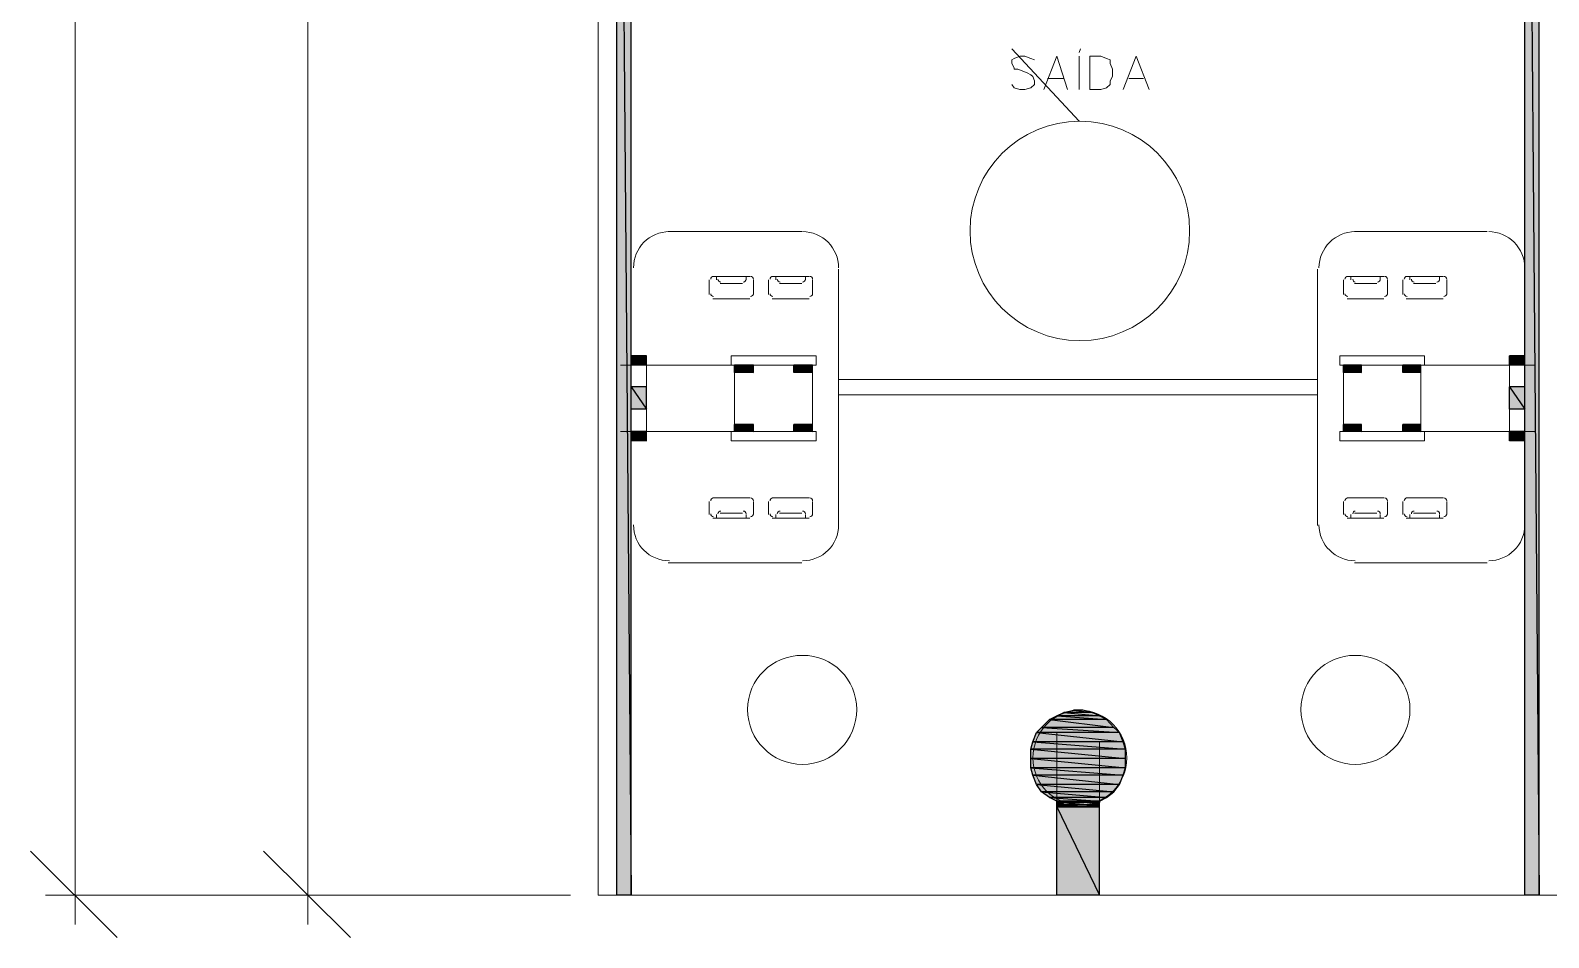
# Model space of a CAD drawing. Header units: millimetres. Extents: x 40 to 176, y -32 to 59.
# Drawn here: x 99.695 to 102.631, y -6.108 to -4.353 of the extents above; entities that cross this region are included whole.
import ezdxf

# ---------------------------------------------------------------- set-up
doc = ezdxf.new("R2010")
doc.units = ezdxf.units.MM
doc.layers.add('15 - Quadro de medição', color=6, linetype='Continuous')

msp = doc.modelspace()

# ---------------------------------------------------------------- hatches: boundary and pattern name
at = {"layer": '15 - Quadro de medição', "true_color": 0x000007}
h = msp.add_hatch(color=7, dxfattribs=at)
h.paths.add_polyline_path([(100.8571, -2.6836), (100.8292, -2.6836), (100.8571, -6.026)])
h.paths.add_polyline_path([(100.8292, -2.6836), (100.8571, -6.026), (100.8292, -6.026)])
h = msp.add_hatch(color=7, dxfattribs=at)
h.paths.add_polyline_path([(102.6128, -2.6836), (102.5849, -2.6836), (102.6128, -6.026)])
h.paths.add_polyline_path([(102.5849, -2.6836), (102.6128, -6.026), (102.5849, -6.026)])
h = msp.add_hatch(color=7, dxfattribs=at)
h.paths.add_polyline_path([(100.8864, -4.9826), (100.8571, -4.9826), (100.8864, -5.0008)])
h.paths.add_polyline_path([(100.8571, -4.9826), (100.8864, -5.0008), (100.8571, -5.0008)])
h = msp.add_hatch(color=7, dxfattribs=at)
h.paths.add_polyline_path([(102.5849, -4.9826), (102.5556, -4.9826), (102.5849, -5.0008)])
h.paths.add_polyline_path([(102.5556, -4.9826), (102.5849, -5.0008), (102.5556, -5.0008)])
h = msp.add_hatch(color=7, dxfattribs=at)
h.paths.add_polyline_path([(101.0932, -5.0008), (101.0568, -5.0008), (101.0932, -5.0148)])
h.paths.add_polyline_path([(101.0568, -5.0008), (101.0932, -5.0148), (101.0568, -5.0148)])
h = msp.add_hatch(color=7, dxfattribs=at)
h.paths.add_polyline_path([(101.2077, -5.0008), (101.1714, -5.0008), (101.2077, -5.0148)])
h.paths.add_polyline_path([(101.1714, -5.0008), (101.2077, -5.0148), (101.1714, -5.0148)])
h = msp.add_hatch(color=7, dxfattribs=at)
h.paths.add_polyline_path([(102.2692, -5.0008), (102.2343, -5.0008), (102.2692, -5.0148)])
h.paths.add_polyline_path([(102.2343, -5.0008), (102.2692, -5.0148), (102.2343, -5.0148)])
h = msp.add_hatch(color=7, dxfattribs=at)
h.paths.add_polyline_path([(102.3838, -5.0008), (102.3488, -5.0008), (102.3838, -5.0148)])
h.paths.add_polyline_path([(102.3488, -5.0008), (102.3838, -5.0148), (102.3488, -5.0148)])
h = msp.add_hatch(color=7, dxfattribs=at)
h.paths.add_polyline_path([(100.8864, -5.0427), (100.8571, -5.0427), (100.8864, -5.086)])
h.paths.add_polyline_path([(100.8571, -5.0427), (100.8864, -5.086), (100.8571, -5.086)])
h = msp.add_hatch(color=7, dxfattribs=at)
h.paths.add_polyline_path([(102.5849, -5.0427), (102.5556, -5.0427), (102.5849, -5.086)])
h.paths.add_polyline_path([(102.5556, -5.0427), (102.5849, -5.086), (102.5556, -5.086)])
h = msp.add_hatch(color=7, dxfattribs=at)
h.paths.add_polyline_path([(100.8864, -5.1293), (100.8571, -5.1293), (100.8864, -5.1475)])
h.paths.add_polyline_path([(100.8571, -5.1293), (100.8864, -5.1475), (100.8571, -5.1475)])
h = msp.add_hatch(color=7, dxfattribs=at)
h.paths.add_polyline_path([(101.0932, -5.1153), (101.0568, -5.1153), (101.0932, -5.1293)])
h.paths.add_polyline_path([(101.0568, -5.1153), (101.0932, -5.1293), (101.0568, -5.1293)])
h = msp.add_hatch(color=7, dxfattribs=at)
h.paths.add_polyline_path([(101.2077, -5.1153), (101.1714, -5.1153), (101.2077, -5.1293)])
h.paths.add_polyline_path([(101.1714, -5.1153), (101.2077, -5.1293), (101.1714, -5.1293)])
h = msp.add_hatch(color=7, dxfattribs=at)
h.paths.add_polyline_path([(102.2692, -5.1153), (102.2343, -5.1153), (102.2692, -5.1293)])
h.paths.add_polyline_path([(102.2343, -5.1153), (102.2692, -5.1293), (102.2343, -5.1293)])
h = msp.add_hatch(color=7, dxfattribs=at)
h.paths.add_polyline_path([(102.3838, -5.1153), (102.3488, -5.1153), (102.3838, -5.1293)])
h.paths.add_polyline_path([(102.3488, -5.1153), (102.3838, -5.1293), (102.3488, -5.1293)])
h = msp.add_hatch(color=7, dxfattribs=at)
h.paths.add_polyline_path([(102.5849, -5.1293), (102.5556, -5.1293), (102.5849, -5.1475)])
h.paths.add_polyline_path([(102.5556, -5.1293), (102.5849, -5.1475), (102.5556, -5.1475)])
h = msp.add_hatch(color=7, dxfattribs=at)
h.paths.add_polyline_path([(101.7762, -5.6866), (101.6658, -5.6866), (101.7901, -5.702)])
h.paths.add_polyline_path([(101.6658, -5.6866), (101.7901, -5.702), (101.6505, -5.702)])
h = msp.add_hatch(color=7, dxfattribs=at)
h.paths.add_polyline_path([(101.7622, -5.6796), (101.6798, -5.6796), (101.7762, -5.6866)])
h.paths.add_polyline_path([(101.6798, -5.6796), (101.7762, -5.6866), (101.6658, -5.6866)])
h = msp.add_hatch(color=7, dxfattribs=at)
h.paths.add_polyline_path([(101.7482, -5.6726), (101.6938, -5.6726), (101.7622, -5.6796)])
h.paths.add_polyline_path([(101.6938, -5.6726), (101.7622, -5.6796), (101.6798, -5.6796)])
h = msp.add_hatch(color=7, dxfattribs=at)
h.paths.add_polyline_path([(101.7301, -5.6685), (101.7119, -5.6685), (101.7482, -5.6726)])
h.paths.add_polyline_path([(101.7119, -5.6685), (101.7482, -5.6726), (101.6938, -5.6726)])
h = msp.add_hatch(color=7, dxfattribs=at)
h.paths.add_polyline_path([(101.8013, -5.7118), (101.6407, -5.7118), (101.8083, -5.7299)])
h.paths.add_polyline_path([(101.6407, -5.7118), (101.8083, -5.7299), (101.6337, -5.7299)])
h = msp.add_hatch(color=7, dxfattribs=at)
h.paths.add_polyline_path([(101.7901, -5.702), (101.6505, -5.702), (101.8013, -5.7118)])
h.paths.add_polyline_path([(101.6505, -5.702), (101.8013, -5.7118), (101.6407, -5.7118)])
h = msp.add_hatch(color=7, dxfattribs=at)
h.paths.add_polyline_path([(101.8083, -5.7299), (101.6337, -5.7299), (101.8125, -5.7439)])
h.paths.add_polyline_path([(101.6337, -5.7299), (101.8125, -5.7439), (101.6295, -5.7439)])
h = msp.add_hatch(color=7, dxfattribs=at)
h.paths.add_polyline_path([(101.8125, -5.7439), (101.6295, -5.7439), (101.8125, -5.762)])
h.paths.add_polyline_path([(101.6295, -5.7439), (101.8125, -5.762), (101.6295, -5.762)])
h = msp.add_hatch(color=7, dxfattribs=at)
h.paths.add_polyline_path([(101.8125, -5.762), (101.6295, -5.762), (101.8125, -5.7802)])
h.paths.add_polyline_path([(101.6295, -5.762), (101.8125, -5.7802), (101.6295, -5.7802)])
h = msp.add_hatch(color=7, dxfattribs=at)
h.paths.add_polyline_path([(101.8125, -5.7802), (101.6295, -5.7802), (101.8083, -5.7942)])
h.paths.add_polyline_path([(101.6295, -5.7802), (101.8083, -5.7942), (101.6337, -5.7942)])
h = msp.add_hatch(color=7, dxfattribs=at)
h.paths.add_polyline_path([(101.8083, -5.7942), (101.6337, -5.7942), (101.8013, -5.8123)])
h.paths.add_polyline_path([(101.6337, -5.7942), (101.8013, -5.8123), (101.6407, -5.8123)])
h = msp.add_hatch(color=7, dxfattribs=at)
h.paths.add_polyline_path([(101.8013, -5.8123), (101.6407, -5.8123), (101.7901, -5.8263)])
h.paths.add_polyline_path([(101.6407, -5.8123), (101.7901, -5.8263), (101.6505, -5.8263)])
h = msp.add_hatch(color=7, dxfattribs=at)
h.paths.add_polyline_path([(101.7901, -5.8263), (101.6505, -5.8263), (101.7762, -5.8375)])
h.paths.add_polyline_path([(101.6505, -5.8263), (101.7762, -5.8375), (101.6658, -5.8375)])
h = msp.add_hatch(color=7, dxfattribs=at)
h.paths.add_polyline_path([(101.7762, -5.8375), (101.6658, -5.8375), (101.7622, -5.8444)])
h.paths.add_polyline_path([(101.6658, -5.8375), (101.7622, -5.8444), (101.6798, -5.8444)])
h = msp.add_hatch(color=7, dxfattribs=at)
h.paths.add_polyline_path([(101.7622, -5.8444), (101.6798, -5.8444), (101.751, -5.8472)])
h.paths.add_polyline_path([(101.6798, -5.8444), (101.751, -5.8472), (101.691, -5.8472)])
h = msp.add_hatch(color=7, dxfattribs=at)
h.paths.add_polyline_path([(101.691, -5.8472), (101.6798, -5.8444)])
h.paths.add_polyline_path([(101.6798, -5.8444), (101.691, -5.8472), (101.6798, -5.8472)])
h = msp.add_hatch(color=7, dxfattribs=at)
h.paths.add_polyline_path([(101.691, -5.8472), (101.6798, -5.8472), (101.6938, -5.8514)])
h.paths.add_polyline_path([(101.6798, -5.8472), (101.6938, -5.8514), (101.6798, -5.8514)])
h = msp.add_hatch(color=7, dxfattribs=at)
h.paths.add_polyline_path([(101.6938, -5.8514), (101.6798, -5.8514), (101.7077, -5.8556)])
h.paths.add_polyline_path([(101.6798, -5.8514), (101.7077, -5.8556), (101.6798, -5.8556)])
h = msp.add_hatch(color=7, dxfattribs=at)
h.paths.add_polyline_path([(101.7119, -5.8556), (101.7119, -5.8542), (101.6798, -5.8556)])
h.paths.add_polyline_path([(101.7119, -5.8556), (101.6798, -5.8556), (101.7077, -5.8556)])
h = msp.add_hatch(color=7, dxfattribs=at)
h.paths.add_polyline_path([(101.6798, -5.8556), (101.7119, -5.8556), (101.7119, -5.8542)])
h.paths.add_polyline_path([(101.7119, -5.8556), (101.7119, -5.8542), (101.6798, -5.8556)])
h = msp.add_hatch(color=7, dxfattribs=at)
h.paths.add_polyline_path([(101.7622, -5.8556), (101.6798, -5.8556), (101.7622, -6.026)])
h.paths.add_polyline_path([(101.6798, -5.8556), (101.7622, -6.026), (101.6798, -6.026)])
h = msp.add_hatch(color=7, dxfattribs=at)
h.paths.add_polyline_path([(101.751, -5.8472), (101.691, -5.8472), (101.7482, -5.8514)])
h.paths.add_polyline_path([(101.691, -5.8472), (101.7482, -5.8514), (101.6938, -5.8514)])
h = msp.add_hatch(color=7, dxfattribs=at)
h.paths.add_polyline_path([(101.6938, -5.8514), (101.7482, -5.8514), (101.7468, -5.8514)])
h.paths.add_polyline_path([(101.7482, -5.8514), (101.7468, -5.8514), (101.6938, -5.8514)])
h = msp.add_hatch(color=7, dxfattribs=at)
h.paths.add_polyline_path([(101.7482, -5.8514), (101.6938, -5.8514), (101.7329, -5.8556)])
h.paths.add_polyline_path([(101.6938, -5.8514), (101.7329, -5.8556), (101.7077, -5.8556)])
h = msp.add_hatch(color=7, dxfattribs=at)
h.paths.add_polyline_path([(101.7301, -5.8556), (101.7622, -5.8556), (101.7622, -5.8542)])
h.paths.add_polyline_path([(101.7622, -5.8556), (101.7622, -5.8542), (101.7301, -5.8556)])
h = msp.add_hatch(color=7, dxfattribs=at)
h.paths.add_polyline_path([(101.7622, -5.8514), (101.7482, -5.8514), (101.7622, -5.8556)])
h.paths.add_polyline_path([(101.7482, -5.8514), (101.7622, -5.8556), (101.7329, -5.8556)])
h = msp.add_hatch(color=7, dxfattribs=at)
h.paths.add_polyline_path([(101.7622, -5.8472), (101.751, -5.8472), (101.7622, -5.8514)])
h.paths.add_polyline_path([(101.751, -5.8472), (101.7622, -5.8514), (101.7482, -5.8514)])
h = msp.add_hatch(color=7, dxfattribs=at)
h.paths.add_polyline_path([(101.7622, -5.8472), (101.7622, -5.8444)])
h.paths.add_polyline_path([(101.7622, -5.8444), (101.7622, -5.8472), (101.751, -5.8472)])

# ---------------------------------------------------------------- linework, layer by layer
at = {"layer": '15 - Quadro de medição', "color": 8, "linetype": 'Continuous', "lineweight": 20, "true_color": 0x000008}
for points in [[(99.7816, 5.1508), (99.7816, -6.0833), (99.7816, -6.0833)], [(100.2314, -2.2618), (100.2314, -6.0833), (100.2314, -6.0833)], [(99.695, -5.9408), (99.8626, -6.1084), (99.8626, -6.1084)], [(100.1461, -5.9408), (100.3138, -6.1084), (100.3138, -6.1084)], [(100.7398, -6.026), (99.7243, -6.026), (99.7243, -6.026)], [(100.7398, -6.026), (100.1741, -6.026), (100.1741, -6.026)]]:
    msp.add_lwpolyline(points, dxfattribs=at)
at = {"layer": '15 - Quadro de medição', "color": 7, "linetype": 'Continuous', "lineweight": 20, "true_color": 0x000007}
for points in [[(100.7928, -2.319), (102.6491, -2.319), (102.6491, -6.026), (100.7928, -6.026)], [(101.744, -4.4672), (101.744, -4.403), (101.765, -4.403), (101.7762, -4.4072), (101.7831, -4.41), (101.7831, -4.417), (101.7873, -4.4281), (101.7873, -4.4421), (101.7831, -4.4505), (101.7831, -4.4575), (101.7762, -4.4645), (101.765, -4.4672)], [(100.8864, -4.9826), (100.8571, -4.9826), (100.8571, -5.1475), (100.8864, -5.1475)], [(102.5556, -4.9826), (102.5849, -4.9826), (102.5849, -5.1475), (102.5556, -5.1475)], [(101.0568, -5.0148), (101.0932, -5.0148), (101.0932, -5.0008), (101.0568, -5.0008)], [(101.2077, -5.0148), (101.1714, -5.0148), (101.1714, -5.0008), (101.2077, -5.0008)], [(102.2343, -5.0148), (102.2692, -5.0148), (102.2692, -5.0008), (102.2343, -5.0008)], [(102.3838, -5.0148), (102.3488, -5.0148), (102.3488, -5.0008), (102.3838, -5.0008)], [(101.0568, -5.1153), (101.0932, -5.1153), (101.0932, -5.1293), (101.0568, -5.1293)], [(101.2077, -5.1153), (101.1714, -5.1153), (101.1714, -5.1293), (101.2077, -5.1293)], [(102.2343, -5.1153), (102.2692, -5.1153), (102.2692, -5.1293), (102.2343, -5.1293)], [(102.3838, -5.1153), (102.3488, -5.1153), (102.3488, -5.1293), (102.3838, -5.1293)]]:
    msp.add_lwpolyline(points, close=True, dxfattribs=at)
for points in [[(100.8641, -2.4615), (102.5849, -2.4615), (102.5849, -6.026), (100.8571, -6.026), (100.8557, -6.026), (100.7928, -6.026)], [(100.8571, -6.026), (100.8571, -2.4685), (100.8571, -2.4685)], [(102.6491, -2.5481), (102.6491, -6.026), (100.7928, -6.026), (100.7928, -2.5481)], [(100.8292, -2.6836), (100.8292, -6.026), (100.8571, -6.026), (100.8138, -6.026)], [(102.5849, -6.026), (102.6128, -6.026), (102.6128, -2.6836)], [(101.7231, -4.5287), (101.5932, -4.389), (101.5932, -4.389)], [(101.6365, -4.41), (101.6295, -4.4072), (101.6183, -4.403), (101.6086, -4.403), (101.5974, -4.4072), (101.5932, -4.41), (101.5932, -4.417), (101.5974, -4.4253), (101.5974, -4.4281), (101.6044, -4.4281), (101.6225, -4.4351), (101.6295, -4.4393), (101.6337, -4.4421), (101.6365, -4.4505), (101.6365, -4.4575), (101.6295, -4.4645), (101.6183, -4.4672), (101.6086, -4.4672), (101.5974, -4.4645), (101.5932, -4.4575)], [(101.6546, -4.4672), (101.6798, -4.403), (101.7007, -4.4672)], [(101.7231, -4.396), (101.7259, -4.389), (101.7259, -4.389)], [(101.7231, -4.4672), (101.7231, -4.403), (101.7231, -4.403)], [(101.8083, -4.4672), (101.8334, -4.403), (101.8586, -4.4672)], [(101.6616, -4.4463), (101.6938, -4.4463), (101.6938, -4.4463)], [(101.8195, -4.4463), (101.8474, -4.4463), (101.8474, -4.4463)], [(100.9283, -4.7424), (101.1867, -4.7424), (101.1867, -4.7424)], [(102.5123, -4.7424), (102.2553, -4.7424), (102.2553, -4.7424)], [(100.8571, -5.3109), (100.8571, -4.815), (100.8571, -4.815)], [(101.0079, -4.8639), (101.0079, -4.836), (101.0079, -4.836)], [(101.0149, -4.829), (101.0862, -4.829), (101.0862, -4.829)], [(101.0792, -4.836), (101.0792, -4.829), (101.0219, -4.829), (101.0219, -4.836)], [(101.0289, -4.843), (101.0722, -4.843), (101.0722, -4.843)], [(101.0932, -4.836), (101.0932, -4.8639), (101.0932, -4.8639)], [(101.1225, -4.836), (101.1225, -4.8639), (101.1225, -4.8639)], [(101.2007, -4.829), (101.1295, -4.829), (101.1295, -4.829)], [(101.1364, -4.836), (101.1364, -4.829), (101.1937, -4.829), (101.1937, -4.836)], [(101.1867, -4.843), (101.1434, -4.843), (101.1434, -4.843)], [(101.2077, -4.8639), (101.2077, -4.836), (101.2077, -4.836)], [(101.258, -4.815), (101.258, -5.0287), (101.258, -5.3109)], [(102.184, -4.815), (102.184, -5.0287), (102.184, -5.3109)], [(102.2343, -4.8639), (102.2343, -4.836), (102.2343, -4.836)], [(102.2413, -4.829), (102.3125, -4.829), (102.3125, -4.829)], [(102.3055, -4.836), (102.3055, -4.829), (102.2483, -4.829), (102.2483, -4.836)], [(102.2553, -4.843), (102.2986, -4.843), (102.2986, -4.843)], [(102.3195, -4.836), (102.3195, -4.8639), (102.3195, -4.8639)], [(102.3488, -4.836), (102.3488, -4.8639), (102.3488, -4.8639)], [(102.4271, -4.829), (102.3558, -4.829), (102.3558, -4.829)], [(102.3628, -4.836), (102.3628, -4.829), (102.4201, -4.829), (102.4201, -4.836)], [(102.4131, -4.843), (102.3698, -4.843), (102.3698, -4.843)], [(102.434, -4.8639), (102.434, -4.836), (102.434, -4.836)], [(102.5849, -5.3109), (102.5849, -4.815), (102.5849, -4.815)], [(101.0862, -4.8723), (101.0149, -4.8723), (101.0149, -4.8723)], [(101.1295, -4.8723), (101.2007, -4.8723), (101.2007, -4.8723)], [(102.3125, -4.8723), (102.2413, -4.8723), (102.2413, -4.8723)], [(102.3558, -4.8723), (102.4271, -4.8723), (102.4271, -4.8723)], [(101.2077, -5.0008), (101.2147, -5.0008), (101.2147, -4.9826), (101.0499, -4.9826), (101.0499, -5.0008)], [(102.2343, -5.0008), (102.2273, -5.0008), (102.2273, -4.9826), (102.3907, -4.9826), (102.3907, -5.0008)], [(100.8361, -5.0008), (101.2077, -5.0008), (101.2077, -5.1293)], [(101.0568, -5.0008), (101.0568, -5.1293), (101.0568, -5.1293)], [(102.6058, -5.0008), (102.2343, -5.0008), (102.2343, -5.1293)], [(102.3838, -5.0008), (102.3838, -5.1293), (102.3838, -5.1293)], [(100.8864, -5.0427), (100.8571, -5.0427), (100.8571, -5.0427)], [(101.258, -5.0287), (102.184, -5.0287), (102.184, -5.0287)], [(102.5556, -5.0427), (102.5849, -5.0427), (102.5849, -5.0427)], [(101.258, -5.0581), (102.184, -5.0581), (102.184, -5.0581)], [(100.8864, -5.086), (100.8571, -5.086), (100.8571, -5.086)], [(102.5556, -5.086), (102.5849, -5.086), (102.5849, -5.086)], [(100.8361, -5.1293), (101.2077, -5.1293), (101.2077, -5.1293)], [(101.2077, -5.1293), (101.2147, -5.1293), (101.2147, -5.1475), (101.0499, -5.1475), (101.0499, -5.1293)], [(102.2343, -5.1293), (102.2273, -5.1293), (102.2273, -5.1475), (102.3907, -5.1475), (102.3907, -5.1293)], [(102.6058, -5.1293), (102.2343, -5.1293), (102.2343, -5.1293)], [(101.0079, -5.2648), (101.0079, -5.2899), (101.0079, -5.2899)], [(101.0862, -5.2578), (101.0149, -5.2578), (101.0149, -5.2578)], [(101.0932, -5.2899), (101.0932, -5.2648), (101.0932, -5.2648)], [(101.1225, -5.2899), (101.1225, -5.2648), (101.1225, -5.2648)], [(101.1295, -5.2578), (101.2007, -5.2578), (101.2007, -5.2578)], [(101.2077, -5.2648), (101.2077, -5.2899), (101.2077, -5.2899)], [(102.2343, -5.2648), (102.2343, -5.2899), (102.2343, -5.2899)], [(102.3125, -5.2578), (102.2413, -5.2578), (102.2413, -5.2578)], [(102.3195, -5.2899), (102.3195, -5.2648), (102.3195, -5.2648)], [(102.3488, -5.2899), (102.3488, -5.2648), (102.3488, -5.2648)], [(102.3558, -5.2578), (102.4271, -5.2578), (102.4271, -5.2578)], [(102.434, -5.2648), (102.434, -5.2899), (102.434, -5.2899)], [(101.0149, -5.2969), (101.0862, -5.2969), (101.0862, -5.2969)], [(101.0792, -5.2899), (101.0792, -5.2969), (101.0219, -5.2969), (101.0219, -5.2899)], [(101.0289, -5.2871), (101.0722, -5.2871), (101.0722, -5.2871)], [(101.2007, -5.2969), (101.1295, -5.2969), (101.1295, -5.2969)], [(101.1364, -5.2899), (101.1364, -5.2969), (101.1937, -5.2969), (101.1937, -5.2899)], [(101.1867, -5.2871), (101.1434, -5.2871), (101.1434, -5.2871)], [(102.2413, -5.2969), (102.3125, -5.2969), (102.3125, -5.2969)], [(102.3055, -5.2899), (102.3055, -5.2969), (102.2483, -5.2969), (102.2483, -5.2899)], [(102.2553, -5.2871), (102.2986, -5.2871), (102.2986, -5.2871)], [(102.4271, -5.2969), (102.3558, -5.2969), (102.3558, -5.2969)], [(102.3628, -5.2899), (102.3628, -5.2969), (102.4201, -5.2969), (102.4201, -5.2899)], [(102.4131, -5.2871), (102.3698, -5.2871), (102.3698, -5.2871)], [(101.1867, -5.3835), (100.9283, -5.3835), (100.9283, -5.3835)], [(102.2553, -5.3835), (102.5123, -5.3835), (102.5123, -5.3835)], [(101.6798, -6.026), (101.6798, -5.7118), (101.6798, -5.7118)], [(101.7622, -6.026), (101.7622, -5.7299), (101.7622, -5.7299)]]:
    msp.add_lwpolyline(points, dxfattribs=at)
at = {"layer": '15 - Quadro de medição', "color": 7, "linetype": 'Continuous', "lineweight": -2, "true_color": 0x000007}
for points in [[(100.8571, -2.6836), (100.8292, -2.6836), (100.8571, -6.026)], [(100.8292, -2.6836), (100.8571, -6.026), (100.8292, -6.026)], [(102.6128, -2.6836), (102.5849, -2.6836), (102.6128, -6.026)], [(102.5849, -2.6836), (102.6128, -6.026), (102.5849, -6.026)], [(100.8864, -4.9826), (100.8571, -4.9826), (100.8864, -5.0008)], [(100.8571, -4.9826), (100.8864, -5.0008), (100.8571, -5.0008)], [(102.5849, -4.9826), (102.5556, -4.9826), (102.5849, -5.0008)], [(102.5556, -4.9826), (102.5849, -5.0008), (102.5556, -5.0008)], [(101.0932, -5.0008), (101.0568, -5.0008), (101.0932, -5.0148)], [(101.0568, -5.0008), (101.0932, -5.0148), (101.0568, -5.0148)], [(101.2077, -5.0008), (101.1714, -5.0008), (101.2077, -5.0148)], [(101.1714, -5.0008), (101.2077, -5.0148), (101.1714, -5.0148)], [(102.2692, -5.0008), (102.2343, -5.0008), (102.2692, -5.0148)], [(102.2343, -5.0008), (102.2692, -5.0148), (102.2343, -5.0148)], [(102.3838, -5.0008), (102.3488, -5.0008), (102.3838, -5.0148)], [(102.3488, -5.0008), (102.3838, -5.0148), (102.3488, -5.0148)], [(100.8864, -5.0427), (100.8571, -5.0427), (100.8864, -5.086)], [(100.8571, -5.0427), (100.8864, -5.086), (100.8571, -5.086)], [(102.5849, -5.0427), (102.5556, -5.0427), (102.5849, -5.086)], [(102.5556, -5.0427), (102.5849, -5.086), (102.5556, -5.086)], [(100.8864, -5.1293), (100.8571, -5.1293), (100.8864, -5.1475)], [(100.8571, -5.1293), (100.8864, -5.1475), (100.8571, -5.1475)], [(101.0932, -5.1153), (101.0568, -5.1153), (101.0932, -5.1293)], [(101.0568, -5.1153), (101.0932, -5.1293), (101.0568, -5.1293)], [(101.2077, -5.1153), (101.1714, -5.1153), (101.2077, -5.1293)], [(101.1714, -5.1153), (101.2077, -5.1293), (101.1714, -5.1293)], [(102.2692, -5.1153), (102.2343, -5.1153), (102.2692, -5.1293)], [(102.2343, -5.1153), (102.2692, -5.1293), (102.2343, -5.1293)], [(102.3838, -5.1153), (102.3488, -5.1153), (102.3838, -5.1293)], [(102.3488, -5.1153), (102.3838, -5.1293), (102.3488, -5.1293)], [(102.5849, -5.1293), (102.5556, -5.1293), (102.5849, -5.1475)], [(102.5556, -5.1293), (102.5849, -5.1475), (102.5556, -5.1475)], [(101.6658, -5.6866), (101.7901, -5.702), (101.6505, -5.702)], [(101.6798, -5.6796), (101.7762, -5.6866), (101.6658, -5.6866)], [(101.7762, -5.6866), (101.6658, -5.6866), (101.7901, -5.702)], [(101.6938, -5.6726), (101.7622, -5.6796), (101.6798, -5.6796)], [(101.7622, -5.6796), (101.6798, -5.6796), (101.7762, -5.6866)], [(101.7119, -5.6685), (101.7482, -5.6726), (101.6938, -5.6726)], [(101.7482, -5.6726), (101.6938, -5.6726), (101.7622, -5.6796)], [(101.7301, -5.6685), (101.7119, -5.6685), (101.7482, -5.6726)], [(101.6407, -5.7118), (101.8083, -5.7299), (101.6337, -5.7299)], [(101.6505, -5.702), (101.8013, -5.7118), (101.6407, -5.7118)], [(101.8013, -5.7118), (101.6407, -5.7118), (101.8083, -5.7299)], [(101.7901, -5.702), (101.6505, -5.702), (101.8013, -5.7118)], [(101.6337, -5.7299), (101.8125, -5.7439), (101.6295, -5.7439)], [(101.8125, -5.7439), (101.6295, -5.7439), (101.8125, -5.762)], [(101.6295, -5.7439), (101.8125, -5.762), (101.6295, -5.762)], [(101.8083, -5.7299), (101.6337, -5.7299), (101.8125, -5.7439)], [(101.8125, -5.762), (101.6295, -5.762), (101.8125, -5.7802)], [(101.6295, -5.762), (101.8125, -5.7802), (101.6295, -5.7802)], [(101.8125, -5.7802), (101.6295, -5.7802), (101.8083, -5.7942)], [(101.6295, -5.7802), (101.8083, -5.7942), (101.6337, -5.7942)], [(101.8083, -5.7942), (101.6337, -5.7942), (101.8013, -5.8123)], [(101.6337, -5.7942), (101.8013, -5.8123), (101.6407, -5.8123)], [(101.8013, -5.8123), (101.6407, -5.8123), (101.7901, -5.8263)], [(101.6407, -5.8123), (101.7901, -5.8263), (101.6505, -5.8263)], [(101.7901, -5.8263), (101.6505, -5.8263), (101.7762, -5.8375)], [(101.6505, -5.8263), (101.7762, -5.8375), (101.6658, -5.8375)], [(101.7762, -5.8375), (101.6658, -5.8375), (101.7622, -5.8444)], [(101.6658, -5.8375), (101.7622, -5.8444), (101.6798, -5.8444)], [(101.6798, -5.8444), (101.6798, -5.8444)], [(101.6798, -5.8444), (101.6798, -5.8444)], [(101.6798, -5.8444), (101.6798, -5.8444)], [(101.7622, -5.8444), (101.6798, -5.8444), (101.751, -5.8472)], [(101.6798, -5.8444), (101.751, -5.8472), (101.691, -5.8472)], [(101.691, -5.8472), (101.6798, -5.8444)], [(101.6798, -5.8444), (101.691, -5.8472), (101.6798, -5.8472)], [(101.691, -5.8472), (101.6798, -5.8472), (101.6938, -5.8514)], [(101.6798, -5.8472), (101.6938, -5.8514), (101.6798, -5.8514)], [(101.6798, -5.8514), (101.6938, -5.8514), (101.6938, -5.8514)], [(101.6938, -5.8514), (101.6938, -5.8514), (101.6798, -5.8514)], [(101.6798, -5.8514), (101.6938, -5.8514), (101.6938, -5.8514)], [(101.6938, -5.8514), (101.6938, -5.8514), (101.6798, -5.8514)], [(101.6938, -5.8514), (101.6798, -5.8514), (101.7077, -5.8556)], [(101.6798, -5.8514), (101.7077, -5.8556), (101.6798, -5.8556)], [(101.7119, -5.8556), (101.7119, -5.8542), (101.6798, -5.8556)], [(101.6798, -5.8556), (101.7119, -5.8556), (101.7119, -5.8542)], [(101.7119, -5.8556), (101.7119, -5.8542), (101.6798, -5.8556)], [(101.7119, -5.8556), (101.6798, -5.8556), (101.7077, -5.8556)], [(101.7622, -5.8556), (101.6798, -5.8556), (101.7622, -6.026)], [(101.6798, -5.8556), (101.7622, -6.026), (101.6798, -6.026)], [(101.751, -5.8472), (101.691, -5.8472), (101.7482, -5.8514)], [(101.691, -5.8472), (101.7482, -5.8514), (101.6938, -5.8514)], [(101.6938, -5.8514), (101.7482, -5.8514), (101.7468, -5.8514)], [(101.7482, -5.8514), (101.7468, -5.8514), (101.6938, -5.8514)], [(101.7482, -5.8514), (101.6938, -5.8514), (101.7329, -5.8556)], [(101.6938, -5.8514), (101.7329, -5.8556), (101.7077, -5.8556)], [(101.7329, -5.8556), (101.7077, -5.8556), (101.7301, -5.8556)], [(101.7077, -5.8556), (101.7301, -5.8556), (101.7119, -5.8556)], [(101.7301, -5.8556), (101.7622, -5.8556), (101.7622, -5.8542)], [(101.7622, -5.8556), (101.7622, -5.8542), (101.7301, -5.8556)], [(101.7329, -5.8556), (101.7622, -5.8556), (101.7301, -5.8556)], [(101.7482, -5.8514), (101.7622, -5.8556), (101.7329, -5.8556)], [(101.7622, -5.8556), (101.7329, -5.8556)], [(101.751, -5.8472), (101.7622, -5.8514), (101.7482, -5.8514)], [(101.7482, -5.8514), (101.7622, -5.8514), (101.7622, -5.8514)], [(101.7622, -5.8514), (101.7622, -5.8514), (101.7482, -5.8514)], [(101.7482, -5.8514), (101.7622, -5.8514), (101.7622, -5.8514)], [(101.7622, -5.8514), (101.7622, -5.8514), (101.7482, -5.8514)], [(101.7622, -5.8514), (101.7482, -5.8514), (101.7622, -5.8556)], [(101.7622, -5.8444), (101.7622, -5.8472), (101.751, -5.8472)], [(101.7622, -5.8472), (101.751, -5.8472), (101.7622, -5.8514)], [(101.7622, -5.8444), (101.7622, -5.8444)], [(101.7622, -5.8444), (101.7622, -5.8444)], [(101.7622, -5.8444), (101.7622, -5.8444)], [(101.7622, -5.8472), (101.7622, -5.8444)]]:
    msp.add_lwpolyline(points, close=True, dxfattribs=at)
at = {"layer": '15 - Quadro de medição', "color": 7, "linetype": 'Continuous', "lineweight": 20, "true_color": 0x000007}
for points in [[(101.9368, -4.741), (101.9368, -4.6237), (101.8418, -4.5287), (101.7245, -4.5287), (101.7245, -4.5287), (101.6072, -4.5287), (101.5122, -4.6237), (101.5122, -4.741), (101.5122, -4.741), (101.5122, -4.8583), (101.6072, -4.9533), (101.7245, -4.9533), (101.7245, -4.9533), (101.8418, -4.9533), (101.9368, -4.8583), (101.9368, -4.741)], [(101.2929, -5.6671), (101.2929, -5.6084), (101.2468, -5.5623), (101.1881, -5.5623), (101.1881, -5.5623), (101.1295, -5.5623), (101.082, -5.6084), (101.082, -5.6671), (101.082, -5.6671), (101.082, -5.7257), (101.1295, -5.7732), (101.1881, -5.7732), (101.1881, -5.7732), (101.2468, -5.7732), (101.2929, -5.7257), (101.2929, -5.6671)], [(102.3628, -5.6671), (102.3628, -5.6084), (102.3153, -5.5623), (102.2567, -5.5623), (102.2567, -5.5623), (102.1994, -5.5623), (102.1519, -5.6084), (102.1519, -5.6671), (102.1519, -5.6671), (102.1519, -5.7257), (102.1994, -5.7732), (102.2567, -5.7732), (102.2567, -5.7732), (102.3153, -5.7732), (102.3628, -5.7257), (102.3628, -5.6671)], [(101.8153, -5.7606), (101.8153, -5.7104), (101.7748, -5.6685), (101.7245, -5.6685), (101.7245, -5.6685), (101.6742, -5.6685), (101.6337, -5.7104), (101.6337, -5.7606), (101.6337, -5.7606), (101.6337, -5.8109), (101.6742, -5.8514), (101.7245, -5.8514), (101.7245, -5.8514), (101.7748, -5.8514), (101.8153, -5.8109), (101.8153, -5.7606)]]:
    msp.add_open_spline(points, degree=3, knots=[0, 0, 0, 0, 0.0625, 0.0625, 0.0625, 0.062501, 0.125, 0.125, 0.125, 0.125001, 0.1875, 0.1875, 0.1875, 0.187501, 1, 1, 1, 1], dxfattribs=at)
for points in [[(100.9311, -4.7424), (100.892, -4.7424), (100.8613, -4.7745), (100.8613, -4.8122)], [(101.258, -4.8122), (101.258, -4.7745), (101.2272, -4.7424), (101.1881, -4.7424)], [(102.2567, -4.7424), (102.2189, -4.7424), (102.1868, -4.7745), (102.1868, -4.8122)], [(102.5849, -4.8122), (102.5849, -4.7745), (102.5528, -4.7424), (102.5151, -4.7424)], [(101.0163, -4.829), (101.0135, -4.829), (101.0107, -4.8318), (101.0107, -4.8346)], [(101.0247, -4.8346), (101.0247, -4.8374), (101.0275, -4.8402), (101.0303, -4.8402)], [(101.0736, -4.8402), (101.0764, -4.8402), (101.0792, -4.8374), (101.0792, -4.8346)], [(101.0932, -4.8346), (101.0932, -4.8318), (101.0904, -4.829), (101.0876, -4.829)], [(101.1309, -4.829), (101.1281, -4.829), (101.1253, -4.8318), (101.1253, -4.8346)], [(101.1392, -4.8346), (101.1392, -4.8374), (101.142, -4.8402), (101.1448, -4.8402)], [(101.1881, -4.8402), (101.1909, -4.8402), (101.1937, -4.8374), (101.1937, -4.8346)], [(101.2077, -4.8346), (101.2077, -4.8318), (101.2049, -4.829), (101.2021, -4.829)], [(102.2427, -4.829), (102.2399, -4.829), (102.2371, -4.8318), (102.2371, -4.8346)], [(102.2525, -4.8346), (102.2525, -4.8374), (102.2539, -4.8402), (102.2567, -4.8402)], [(102.2999, -4.8402), (102.3027, -4.8402), (102.3055, -4.8374), (102.3055, -4.8346)], [(102.3195, -4.8346), (102.3195, -4.8318), (102.3167, -4.829), (102.3139, -4.829)], [(102.3572, -4.829), (102.3544, -4.829), (102.3516, -4.8318), (102.3516, -4.8346)], [(102.3656, -4.8346), (102.3656, -4.8374), (102.3684, -4.8402), (102.3712, -4.8402)], [(102.4145, -4.8402), (102.4173, -4.8402), (102.4201, -4.8374), (102.4201, -4.8346)], [(102.434, -4.8346), (102.434, -4.8318), (102.4312, -4.829), (102.4285, -4.829)], [(101.0107, -4.8625), (101.0107, -4.8653), (101.0135, -4.8681), (101.0163, -4.8681)], [(101.0876, -4.8681), (101.0904, -4.8681), (101.0932, -4.8653), (101.0932, -4.8625)], [(101.1253, -4.8625), (101.1253, -4.8653), (101.1281, -4.8681), (101.1309, -4.8681)], [(101.2021, -4.8681), (101.2049, -4.8681), (101.2077, -4.8653), (101.2077, -4.8625)], [(102.2371, -4.8625), (102.2371, -4.8653), (102.2399, -4.8681), (102.2427, -4.8681)], [(102.3139, -4.8681), (102.3167, -4.8681), (102.3195, -4.8653), (102.3195, -4.8625)], [(102.3516, -4.8625), (102.3516, -4.8653), (102.3544, -4.8681), (102.3572, -4.8681)], [(102.4285, -4.8681), (102.4312, -4.8681), (102.434, -4.8653), (102.434, -4.8625)], [(101.0163, -5.2578), (101.0135, -5.2578), (101.0107, -5.2606), (101.0107, -5.2634)], [(101.0303, -5.283), (101.0275, -5.283), (101.0247, -5.2857), (101.0247, -5.2885)], [(101.0792, -5.2885), (101.0792, -5.2857), (101.0764, -5.283), (101.0736, -5.283)], [(101.0932, -5.2634), (101.0932, -5.2606), (101.0904, -5.2578), (101.0876, -5.2578)], [(101.1309, -5.2578), (101.1281, -5.2578), (101.1253, -5.2606), (101.1253, -5.2634)], [(101.1448, -5.283), (101.142, -5.283), (101.1392, -5.2857), (101.1392, -5.2885)], [(101.1937, -5.2885), (101.1937, -5.2857), (101.1909, -5.283), (101.1881, -5.283)], [(101.2077, -5.2634), (101.2077, -5.2606), (101.2049, -5.2578), (101.2021, -5.2578)], [(102.2427, -5.2578), (102.2399, -5.2578), (102.2371, -5.2606), (102.2371, -5.2634)], [(102.2567, -5.283), (102.2539, -5.283), (102.2525, -5.2857), (102.2525, -5.2885)], [(102.3055, -5.2885), (102.3055, -5.2857), (102.3027, -5.283), (102.2999, -5.283)], [(102.3195, -5.2634), (102.3195, -5.2606), (102.3167, -5.2578), (102.3139, -5.2578)], [(102.3572, -5.2578), (102.3544, -5.2578), (102.3516, -5.2606), (102.3516, -5.2634)], [(102.3712, -5.283), (102.3684, -5.283), (102.3656, -5.2857), (102.3656, -5.2885)], [(102.4201, -5.2885), (102.4201, -5.2857), (102.4173, -5.283), (102.4145, -5.283)], [(102.434, -5.2634), (102.434, -5.2606), (102.4312, -5.2578), (102.4285, -5.2578)], [(100.8613, -5.3095), (100.8613, -5.3486), (100.892, -5.3793), (100.9311, -5.3793)], [(101.0107, -5.2885), (101.0107, -5.2913), (101.0135, -5.2941), (101.0163, -5.2941)], [(101.0876, -5.2941), (101.0904, -5.2941), (101.0932, -5.2913), (101.0932, -5.2885)], [(101.1253, -5.2885), (101.1253, -5.2913), (101.1281, -5.2941), (101.1309, -5.2941)], [(101.1881, -5.3793), (101.2272, -5.3793), (101.258, -5.3486), (101.258, -5.3095)], [(101.2021, -5.2941), (101.2049, -5.2941), (101.2077, -5.2913), (101.2077, -5.2885)], [(102.1868, -5.3095), (102.1868, -5.3486), (102.2189, -5.3793), (102.2567, -5.3793)], [(102.2371, -5.2885), (102.2371, -5.2913), (102.2399, -5.2941), (102.2427, -5.2941)], [(102.3139, -5.2941), (102.3167, -5.2941), (102.3195, -5.2913), (102.3195, -5.2885)], [(102.3516, -5.2885), (102.3516, -5.2913), (102.3544, -5.2941), (102.3572, -5.2941)], [(102.4285, -5.2941), (102.4312, -5.2941), (102.434, -5.2913), (102.434, -5.2885)], [(102.5151, -5.3793), (102.5528, -5.3793), (102.5849, -5.3486), (102.5849, -5.3095)]]:
    msp.add_open_spline(points, degree=3, dxfattribs=at)

doc.saveas('drawing.dxf')
